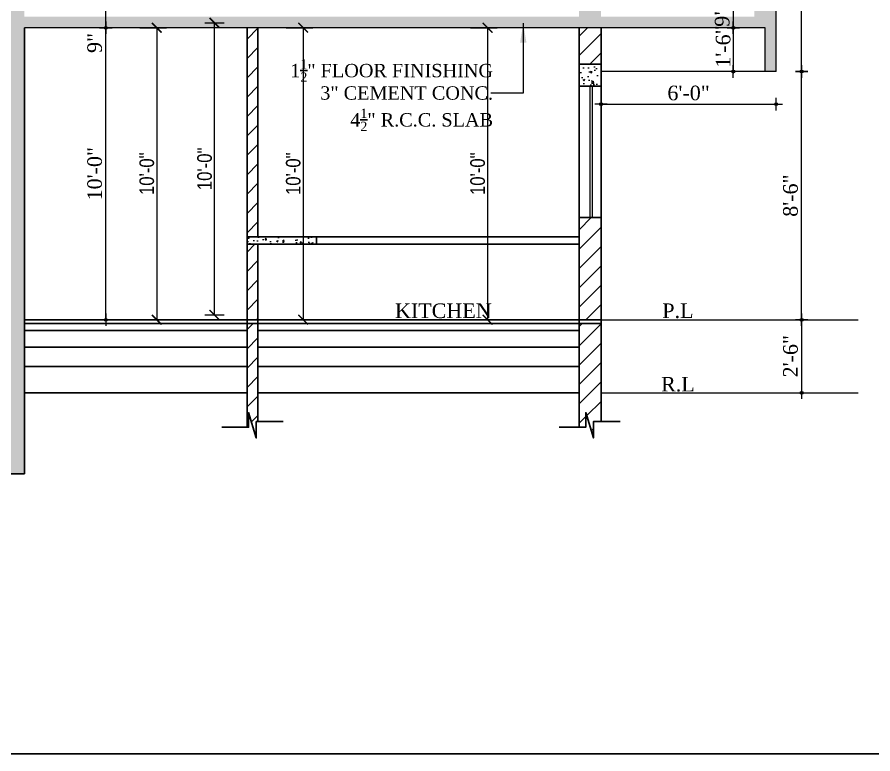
# Model space of a CAD drawing. Header units: feet. Extents: x 29269 to 32217, y -19918 to 20536.
# Drawn here: x 30837 to 31188.8, y -19918 to -19615.2 of the extents above; entities that cross this region are included whole.
import ezdxf
from ezdxf.enums import TextEntityAlignment as Align

# ---------------------------------------------------------------- set-up
doc = ezdxf.new("R2010")
doc.units = ezdxf.units.FT
doc.header["$MEASUREMENT"] = 0
doc.header["$PDMODE"] = 2
doc.layers.get('0').update_dxf_attribs({"lineweight": 30})
for name, color, linetype, plot in [('BLK_1_FLR_0_KITCHEN', 1, 'Continuous', False), ('BLK_1_FLR_0_REGULAR_ROOM_1', 1, 'Continuous', False), ('BLK_1_FLR_0_REGULAR_ROOM_2', 1, 'Continuous', False), ('BLK_1_FLR_0_WC_BATH_HT', 3, 'Continuous', False)]:
    doc.layers.add(name, color=color, linetype=linetype, plot=plot)
for name, color, linetype, lineweight in [('D.DIM.', 191, 'Continuous', 5), ('HAT', 8, 'Continuous', 25), ('TEXT', 150, 'Continuous', 30), ('WAII', 1, 'Continuous', 25), ('WALL', 10, 'Continuous', 30)]:
    doc.layers.add(name, color=color, linetype=linetype, lineweight=lineweight)
doc.layers.add('DIMENTION', color=150, linetype='Continuous')
doc.styles.add('G', font='times.ttf')
doc.styles.add('GURPREET', font='times.ttf')
doc.styles.add('HM', font='times.ttf')
doc.styles.get("Standard").update_dxf_attribs({"font": 'ARIALN.TTF'})
doc.dimstyles.new('CUPBOARDS', dxfattribs={"dimtxt": 7, "dimasz": 0.45, "dimexe": 0.18, "dimexo": 0.0625, "dimgap": 0.5, "dimtad": 1, "dimdec": 1, "dimzin": 3, "dimdsep": 46, "dimlunit": 4, "dimtxsty": 'G', "dimblk": 'Dim Tick', "dimcen": 0.5, "dimse1": 1, "dimse2": 1, "dimclrd": 3, "dimclrt": 2, "dimadec": 0, "dimazin": 0, "dimtfac": 1, "dimtdec": 1, "dimtix": 1, "dimtofl": 0, "dimtmove": 2, "dimatfit": 3, "dimfxl": 0.18, "dimtolj": 1, "dimtzin": 0, "dimlwd": 13, "dimarcsym": 0})
doc.dimstyles.new('GURPREET', dxfattribs={"dimtxt": 6, "dimasz": 0.4, "dimexe": 0.18, "dimexo": 0.0625, "dimgap": 1.5, "dimtad": 1, "dimdec": 1, "dimzin": 3, "dimdsep": 46, "dimlunit": 4, "dimtxsty": 'GURPREET', "dimblk": 'DIM TIK', "dimcen": 1, "dimse1": 1, "dimse2": 1, "dimclrd": 4, "dimclrt": 7, "dimadec": 0, "dimazin": 0, "dimtfac": 0.75, "dimtdec": 1, "dimtix": 1, "dimtmove": 2, "dimatfit": 3, "dimfxl": 0.18, "dimtolj": 1, "dimtzin": 0, "dimlwd": 25, "dimarcsym": 0})
doc.dimstyles.get("Standard").update_dxf_attribs({"dimtxt": 6, "dimasz": 4, "dimexe": 4, "dimexo": 4, "dimgap": 1, "dimtad": 1, "dimdec": 1, "dimzin": 3, "dimdsep": 46, "dimlunit": 4, "dimtxsty": 'Standard', "dimblk": 'ARCHTICK', "dimcen": 0.09, "dimadec": 0, "dimazin": 0, "dimtfac": 1.005, "dimtdec": 1, "dimtofl": 0, "dimtmove": 2, "dimatfit": 3, "dimfxl": 4, "dimfxlon": 1, "dimtolj": 1, "dimtzin": 0, "dimarcsym": 0})
pattern_1 = [(45, (-4015.833, -36919.582), (-3.97747564, 3.97747564), [])]

# ---------------------------------------------------------------- blocks, each defined once
blk = doc.blocks.new('Dim Tick')
blk.add_hatch(color=7).paths.add_polyline_path([(-1.011, 0, 1), (1.011, 0, 1)])
at = {"color": 7}
for p, q in [((0, 1.011), (0, 4.5)), ((-4.5, 0), (-1.011, 0)), ((1.011, 0), (4.5, 0)), ((0, -4.5), (0, -1.011))]:
    blk.add_line(p, q, dxfattribs=at)
blk.add_circle((0, 0), 1.011, dxfattribs=at)
blk = doc.blocks.new('DIM TIK')
blk.add_hatch(color=7).paths.add_polyline_path([(-1.45, 0, 1), (1.45, 0, 1)])
at = {"color": 7}
for p, q in [((0, 1.45), (0, 6.43)), ((1.45, 0), (6.43, 0)), ((-6.43, 0), (-1.45, 0)), ((0, -6.43), (0, -1.45))]:
    blk.add_line(p, q, dxfattribs=at)
blk.add_circle((0, 0), 1.45, dxfattribs=at)
blk = doc.blocks.new('*D42')
at = {"layer": 'D.DIM.', "color": 4, "linetype": 'Continuous', "lineweight": 25, "transparency": 16777216}
blk.add_line((31159.48, -19739.95), (31159.48, -19769.15), dxfattribs=at)
at = {"layer": 'Defpoints', "color": 0, "transparency": 16777216}
for p in [(31156.46, -19739.55), (31156.46, -19769.55), (31159.48, -19769.55)]:
    blk.add_point(p, dxfattribs=at)
at = {"layer": 'D.DIM.', "color": 4, "lineweight": 25, "transparency": 16777216, "xscale": 0.4, "yscale": 0.4, "zscale": 0.4}
for p, rotation in [((31159.48, -19739.55), 90), ((31159.48, -19769.55), 270)]:
    blk.add_blockref('DIM TIK', p, dxfattribs=dict(at, rotation=rotation))
at = {"layer": 'D.DIM.', "color": 7, "transparency": 16777216, "insert": (31154.93, -19754.55), "char_height": 6, "attachment_point": 5, "rotation": 90, "style": 'GURPREET'}
blk.add_mtext('\\A1;2\'-6"', dxfattribs=at)
blk = doc.blocks.new('*D43')
at = {"layer": 'D.DIM.', "color": 4, "linetype": 'Continuous', "lineweight": 25, "transparency": 16777216}
blk.add_line((31159.48, -19739.15), (31159.48, -19637.95), dxfattribs=at)
at = {"layer": 'Defpoints', "color": 0, "transparency": 16777216}
for p in [(31125.26, -19637.55), (31159.48, -19637.55), (31156.46, -19739.55)]:
    blk.add_point(p, dxfattribs=at)
at = {"layer": 'D.DIM.', "color": 4, "lineweight": 25, "transparency": 16777216, "xscale": 0.4, "yscale": 0.4, "zscale": 0.4}
for p, rotation in [((31159.48, -19637.55), 90), ((31159.48, -19739.55), 270)]:
    blk.add_blockref('DIM TIK', p, dxfattribs=dict(at, rotation=rotation))
at = {"layer": 'D.DIM.', "color": 7, "transparency": 16777216, "insert": (31154.93, -19688.55), "char_height": 6, "attachment_point": 5, "rotation": 90, "style": 'GURPREET'}
blk.add_mtext('\\A1;8\'-6"', dxfattribs=at)
blk = doc.blocks.new('*D44')
at = {"layer": 'D.DIM.', "color": 4, "linetype": 'Continuous', "lineweight": 25, "transparency": 16777216}
blk.add_line((31159.48, -19637.15), (31159.48, -19570.95), dxfattribs=at)
at = {"layer": 'Defpoints', "color": 0, "transparency": 16777216}
for p in [(31131.09, -19570.55), (31159.48, -19570.55), (31131.65, -19637.55)]:
    blk.add_point(p, dxfattribs=at)
at = {"layer": 'D.DIM.', "color": 4, "lineweight": 25, "transparency": 16777216, "xscale": 0.4, "yscale": 0.4, "zscale": 0.4}
for p, rotation in [((31159.48, -19570.55), 90), ((31159.48, -19637.55), 270)]:
    blk.add_blockref('DIM TIK', p, dxfattribs=dict(at, rotation=rotation))
at = {"layer": 'D.DIM.', "color": 7, "transparency": 16777216, "insert": (31154.92, -19604.05), "char_height": 6, "attachment_point": 5, "rotation": 90, "style": 'GURPREET'}
blk.add_mtext('\\A1;5\'-7"', dxfattribs=at)
blk = doc.blocks.new('*D224')
at = {"layer": 'D.DIM.', "color": 4, "linetype": 'Continuous', "lineweight": 25, "transparency": 16777216}
blk.add_line((31077.43, -19650.95), (31148.63, -19650.95), dxfattribs=at)
at = {"layer": 'Defpoints', "color": 0, "transparency": 16777216}
for p in [(31077.03, -19637.55), (31149.03, -19637.55), (31149.03, -19650.95)]:
    blk.add_point(p, dxfattribs=at)
at = {"layer": 'D.DIM.', "color": 4, "lineweight": 25, "transparency": 16777216, "xscale": 0.4, "yscale": 0.4, "zscale": 0.4, "rotation": 180}
blk.add_blockref('DIM TIK', (31077.03, -19650.95), dxfattribs=at)
at = {"layer": 'D.DIM.', "color": 4, "lineweight": 25, "transparency": 16777216, "xscale": 0.4, "yscale": 0.4, "zscale": 0.4}
blk.add_blockref('DIM TIK', (31149.03, -19650.95), dxfattribs=at)
at = {"layer": 'D.DIM.', "color": 7, "transparency": 16777216, "insert": (31113.03, -19646.4), "char_height": 6, "attachment_point": 5, "style": 'GURPREET'}
blk.add_mtext('\\A1;6\'-0"', dxfattribs=at)
blk = doc.blocks.new('*D225')
at = {"layer": 'D.DIM.', "color": 4, "linetype": 'Continuous', "lineweight": 25, "transparency": 16777216}
blk.add_line((30873.48, -19739.15), (30873.48, -19619.95), dxfattribs=at)
at = {"layer": 'Defpoints', "color": 0, "transparency": 16777216}
for p in [(30873.48, -19619.55), (30880.4, -19619.55), (30880.4, -19739.55)]:
    blk.add_point(p, dxfattribs=at)
at = {"layer": 'D.DIM.', "color": 4, "lineweight": 25, "transparency": 16777216, "xscale": 0.4, "yscale": 0.4, "zscale": 0.4}
for p, rotation in [((30873.48, -19619.55), 90), ((30873.48, -19739.55), 270)]:
    blk.add_blockref('DIM TIK', p, dxfattribs=dict(at, rotation=rotation))
at = {"layer": 'D.DIM.', "color": 7, "transparency": 16777216, "insert": (30868.93, -19679.55), "char_height": 6, "attachment_point": 5, "rotation": 90, "style": 'GURPREET'}
blk.add_mtext('\\A1;10\'-0"', dxfattribs=at)
blk = doc.blocks.new('*D226')
at = {"layer": 'D.DIM.', "color": 4, "linetype": 'Continuous', "lineweight": 25, "transparency": 16777216}
blk.add_line((30873.48, -19619.15), (30873.48, -19610.95), dxfattribs=at)
at = {"layer": 'Defpoints', "color": 0, "transparency": 16777216}
for p in [(30873.48, -19610.55), (30882.36, -19610.55), (30880.4, -19619.55)]:
    blk.add_point(p, dxfattribs=at)
at = {"layer": 'D.DIM.', "color": 4, "lineweight": 25, "transparency": 16777216, "xscale": 0.4, "yscale": 0.4, "zscale": 0.4}
for p, rotation in [((30873.48, -19610.55), 90), ((30873.48, -19619.55), 270)]:
    blk.add_blockref('DIM TIK', p, dxfattribs=dict(at, rotation=rotation))
at = {"layer": 'D.DIM.', "color": 7, "transparency": 16777216, "insert": (30868.92, -19625.81), "char_height": 6, "attachment_point": 5, "rotation": 90, "style": 'GURPREET'}
blk.add_mtext('\\A1;9"', dxfattribs=at)
blk = doc.blocks.new('*D150')
at = {"layer": 'D.DIM.', "color": 4, "linetype": 'Continuous', "lineweight": 25, "transparency": 16777216}
for p, q in [((31131.41, -19610.15), (31131.41, -19609.75)), ((31131.41, -19610.55), (31131.41, -19619.55)), ((31131.41, -19619.95), (31131.41, -19620.35))]:
    blk.add_line(p, q, dxfattribs=at)
at = {"layer": 'Defpoints', "color": 0, "transparency": 16777216}
for p in [(31134.97, -19610.55), (31131.41, -19619.55), (31144.53, -19619.55)]:
    blk.add_point(p, dxfattribs=at)
at = {"layer": 'D.DIM.', "color": 4, "lineweight": 25, "transparency": 16777216, "xscale": 0.4, "yscale": 0.4, "zscale": 0.4}
for p, rotation in [((31131.41, -19610.55), 270), ((31131.41, -19619.55), 90)]:
    blk.add_blockref('DIM TIK', p, dxfattribs=dict(at, rotation=rotation))
at = {"layer": 'D.DIM.', "color": 7, "transparency": 16777216, "insert": (31126.85, -19615.05), "char_height": 6, "attachment_point": 5, "rotation": 90, "style": 'GURPREET'}
blk.add_mtext('\\A1;9"', dxfattribs=at)
blk = doc.blocks.new('*D151')
at = {"layer": 'D.DIM.', "color": 4, "linetype": 'Continuous', "lineweight": 25, "transparency": 16777216}
for p, q in [((31131.41, -19619.15), (31131.41, -19618.75)), ((31131.41, -19619.55), (31131.41, -19637.55)), ((31131.41, -19637.95), (31131.41, -19638.35))]:
    blk.add_line(p, q, dxfattribs=at)
at = {"layer": 'Defpoints', "color": 0, "transparency": 16777216}
for p in [(31144.53, -19619.55), (31131.41, -19637.55), (31144.53, -19637.55)]:
    blk.add_point(p, dxfattribs=at)
at = {"layer": 'D.DIM.', "color": 4, "lineweight": 25, "transparency": 16777216, "xscale": 0.4, "yscale": 0.4, "zscale": 0.4}
for p, rotation in [((31131.41, -19619.55), 270), ((31131.41, -19637.55), 90)]:
    blk.add_blockref('DIM TIK', p, dxfattribs=dict(at, rotation=rotation))
at = {"layer": 'D.DIM.', "color": 7, "transparency": 16777216, "insert": (31127.24, -19627.3), "char_height": 6, "attachment_point": 5, "rotation": 90, "style": 'GURPREET'}
blk.add_mtext('\\A1;1\'-6"', dxfattribs=at)
blk = doc.blocks.new('_ArchTick')
at = {"color": 0, "linetype": 'ByBlock', "const_width": 0.15}
blk.add_lwpolyline([(-0.5, -0.5), (0.5, 0.5)], dxfattribs=at)
blk = doc.blocks.new('*D459')
at = {"layer": 'BLK_1_FLR_0_KITCHEN', "color": 0, "lineweight": -2, "transparency": 16777216}
for p, q in [((30947.62, -19619.55), (30958.62, -19619.55)), ((30954.62, -19619.55), (30954.62, -19739.55)), ((30947.62, -19739.55), (30958.62, -19739.55))]:
    blk.add_line(p, q, dxfattribs=at)
at = {"layer": 'Defpoints', "color": 0, "transparency": 16777216}
for p in [(30936.03, -19619.55), (30936.03, -19739.55), (30954.62, -19739.55)]:
    blk.add_point(p, dxfattribs=at)
at = {"layer": 'BLK_1_FLR_0_KITCHEN', "color": 0, "lineweight": -2, "transparency": 16777216, "xscale": 4, "yscale": 4, "zscale": 4}
for p, rotation in [((30954.62, -19619.55), 90), ((30954.62, -19739.55), 270)]:
    blk.add_blockref('_ArchTick', p, dxfattribs=dict(at, rotation=rotation))
at = {"layer": 'BLK_1_FLR_0_KITCHEN', "color": 0, "transparency": 16777216, "insert": (30950.55, -19679.55), "char_height": 6, "attachment_point": 5, "rotation": 90}
blk.add_mtext('\\A1;10\'-0"', dxfattribs=at)
blk = doc.blocks.new('*D463')
at = {"layer": 'BLK_1_FLR_0_REGULAR_ROOM_1', "color": 0, "lineweight": -2, "transparency": 16777216}
for p, q in [((30887.42, -19619.55), (30898.42, -19619.55)), ((30894.42, -19619.55), (30894.42, -19739.55)), ((30887.42, -19739.55), (30898.42, -19739.55))]:
    blk.add_line(p, q, dxfattribs=at)
at = {"layer": 'Defpoints', "color": 0, "transparency": 16777216}
for p in [(30875.84, -19619.55), (30875.84, -19739.55), (30894.42, -19739.55)]:
    blk.add_point(p, dxfattribs=at)
at = {"layer": 'BLK_1_FLR_0_REGULAR_ROOM_1', "color": 0, "lineweight": -2, "transparency": 16777216, "xscale": 4, "yscale": 4, "zscale": 4}
for p, rotation in [((30894.42, -19619.55), 90), ((30894.42, -19739.55), 270)]:
    blk.add_blockref('_ArchTick', p, dxfattribs=dict(at, rotation=rotation))
at = {"layer": 'BLK_1_FLR_0_REGULAR_ROOM_1', "color": 0, "transparency": 16777216, "insert": (30890.35, -19679.55), "char_height": 6, "attachment_point": 5, "rotation": 90}
blk.add_mtext('\\A1;10\'-0"', dxfattribs=at)
blk = doc.blocks.new('*D549')
at = {"layer": 'D.DIM.', "color": 4, "linetype": 'Continuous', "lineweight": 25, "transparency": 16777216}
blk.add_line((31159.48, -19739.95), (31159.48, -19769.15), dxfattribs=at)
at = {"layer": 'Defpoints', "color": 0, "transparency": 16777216}
for p in [(31156.46, -19739.55), (31156.46, -19769.55), (31159.48, -19769.55)]:
    blk.add_point(p, dxfattribs=at)
at = {"layer": 'D.DIM.', "color": 4, "lineweight": 25, "transparency": 16777216, "xscale": 0.4, "yscale": 0.4, "zscale": 0.4}
for p, rotation in [((31159.48, -19739.55), 90), ((31159.48, -19769.55), 270)]:
    blk.add_blockref('DIM TIK', p, dxfattribs=dict(at, rotation=rotation))
at = {"layer": 'D.DIM.', "color": 7, "transparency": 16777216, "insert": (31154.93, -19754.55), "char_height": 6, "attachment_point": 5, "rotation": 90, "style": 'GURPREET'}
blk.add_mtext('\\A1;2\'-6"', dxfattribs=at)
blk = doc.blocks.new('*D550')
at = {"layer": 'D.DIM.', "color": 4, "linetype": 'Continuous', "lineweight": 25, "transparency": 16777216}
blk.add_line((31159.48, -19739.15), (31159.48, -19637.95), dxfattribs=at)
at = {"layer": 'Defpoints', "color": 0, "transparency": 16777216}
for p in [(31125.26, -19637.55), (31159.48, -19637.55), (31156.46, -19739.55)]:
    blk.add_point(p, dxfattribs=at)
at = {"layer": 'D.DIM.', "color": 4, "lineweight": 25, "transparency": 16777216, "xscale": 0.4, "yscale": 0.4, "zscale": 0.4}
for p, rotation in [((31159.48, -19637.55), 90), ((31159.48, -19739.55), 270)]:
    blk.add_blockref('DIM TIK', p, dxfattribs=dict(at, rotation=rotation))
at = {"layer": 'D.DIM.', "color": 7, "transparency": 16777216, "insert": (31154.93, -19688.55), "char_height": 6, "attachment_point": 5, "rotation": 90, "style": 'GURPREET'}
blk.add_mtext('\\A1;8\'-6"', dxfattribs=at)
blk = doc.blocks.new('*D551')
at = {"layer": 'D.DIM.', "color": 4, "linetype": 'Continuous', "lineweight": 25, "transparency": 16777216}
blk.add_line((31159.48, -19637.15), (31159.48, -19570.95), dxfattribs=at)
at = {"layer": 'Defpoints', "color": 0, "transparency": 16777216}
for p in [(31131.09, -19570.55), (31159.48, -19570.55), (31131.65, -19637.55)]:
    blk.add_point(p, dxfattribs=at)
at = {"layer": 'D.DIM.', "color": 4, "lineweight": 25, "transparency": 16777216, "xscale": 0.4, "yscale": 0.4, "zscale": 0.4}
for p, rotation in [((31159.48, -19570.55), 90), ((31159.48, -19637.55), 270)]:
    blk.add_blockref('DIM TIK', p, dxfattribs=dict(at, rotation=rotation))
at = {"layer": 'D.DIM.', "color": 7, "transparency": 16777216, "insert": (31154.92, -19604.05), "char_height": 6, "attachment_point": 5, "rotation": 90, "style": 'GURPREET'}
blk.add_mtext('\\A1;5\'-7"', dxfattribs=at)
blk = doc.blocks.new('*D556')
at = {"layer": 'D.DIM.', "color": 4, "linetype": 'Continuous', "lineweight": 25, "transparency": 16777216}
blk.add_line((31077.43, -19650.95), (31148.63, -19650.95), dxfattribs=at)
at = {"layer": 'Defpoints', "color": 0, "transparency": 16777216}
for p in [(31077.03, -19637.55), (31149.03, -19637.55), (31149.03, -19650.95)]:
    blk.add_point(p, dxfattribs=at)
at = {"layer": 'D.DIM.', "color": 4, "lineweight": 25, "transparency": 16777216, "xscale": 0.4, "yscale": 0.4, "zscale": 0.4, "rotation": 180}
blk.add_blockref('DIM TIK', (31077.03, -19650.95), dxfattribs=at)
at = {"layer": 'D.DIM.', "color": 4, "lineweight": 25, "transparency": 16777216, "xscale": 0.4, "yscale": 0.4, "zscale": 0.4}
blk.add_blockref('DIM TIK', (31149.03, -19650.95), dxfattribs=at)
at = {"layer": 'D.DIM.', "color": 7, "transparency": 16777216, "insert": (31113.03, -19646.4), "char_height": 6, "attachment_point": 5, "style": 'GURPREET'}
blk.add_mtext('\\A1;6\'-0"', dxfattribs=at)
blk = doc.blocks.new('*D559')
at = {"layer": 'D.DIM.', "color": 4, "linetype": 'Continuous', "lineweight": 25, "transparency": 16777216}
blk.add_line((30873.48, -19739.15), (30873.48, -19619.95), dxfattribs=at)
at = {"layer": 'Defpoints', "color": 0, "transparency": 16777216}
for p in [(30873.48, -19619.55), (30880.4, -19619.55), (30880.4, -19739.55)]:
    blk.add_point(p, dxfattribs=at)
at = {"layer": 'D.DIM.', "color": 4, "lineweight": 25, "transparency": 16777216, "xscale": 0.4, "yscale": 0.4, "zscale": 0.4}
for p, rotation in [((30873.48, -19619.55), 90), ((30873.48, -19739.55), 270)]:
    blk.add_blockref('DIM TIK', p, dxfattribs=dict(at, rotation=rotation))
at = {"layer": 'D.DIM.', "color": 7, "transparency": 16777216, "insert": (30868.93, -19679.55), "char_height": 6, "attachment_point": 5, "rotation": 90, "style": 'GURPREET'}
blk.add_mtext('\\A1;10\'-0"', dxfattribs=at)
blk = doc.blocks.new('*D560')
at = {"layer": 'D.DIM.', "color": 4, "linetype": 'Continuous', "lineweight": 25, "transparency": 16777216}
blk.add_line((30873.48, -19619.15), (30873.48, -19610.95), dxfattribs=at)
at = {"layer": 'Defpoints', "color": 0, "transparency": 16777216}
for p in [(30873.48, -19610.55), (30882.36, -19610.55), (30880.4, -19619.55)]:
    blk.add_point(p, dxfattribs=at)
at = {"layer": 'D.DIM.', "color": 4, "lineweight": 25, "transparency": 16777216, "xscale": 0.4, "yscale": 0.4, "zscale": 0.4}
for p, rotation in [((30873.48, -19610.55), 90), ((30873.48, -19619.55), 270)]:
    blk.add_blockref('DIM TIK', p, dxfattribs=dict(at, rotation=rotation))
at = {"layer": 'D.DIM.', "color": 7, "transparency": 16777216, "insert": (30868.92, -19625.81), "char_height": 6, "attachment_point": 5, "rotation": 90, "style": 'GURPREET'}
blk.add_mtext('\\A1;9"', dxfattribs=at)
blk = doc.blocks.new('*D829')
at = {"layer": 'D.DIM.', "color": 4, "linetype": 'Continuous', "lineweight": 25, "transparency": 16777216}
for p, q in [((31131.41, -19610.15), (31131.41, -19609.75)), ((31131.41, -19610.55), (31131.41, -19619.55)), ((31131.41, -19619.95), (31131.41, -19620.35))]:
    blk.add_line(p, q, dxfattribs=at)
at = {"layer": 'Defpoints', "color": 0, "transparency": 16777216}
for p in [(31134.97, -19610.55), (31131.41, -19619.55), (31144.53, -19619.55)]:
    blk.add_point(p, dxfattribs=at)
at = {"layer": 'D.DIM.', "color": 4, "lineweight": 25, "transparency": 16777216, "xscale": 0.4, "yscale": 0.4, "zscale": 0.4}
for p, rotation in [((31131.41, -19610.55), 270), ((31131.41, -19619.55), 90)]:
    blk.add_blockref('DIM TIK', p, dxfattribs=dict(at, rotation=rotation))
at = {"layer": 'D.DIM.', "color": 7, "transparency": 16777216, "insert": (31126.85, -19615.05), "char_height": 6, "attachment_point": 5, "rotation": 90, "style": 'GURPREET'}
blk.add_mtext('\\A1;9"', dxfattribs=at)
blk = doc.blocks.new('*D830')
at = {"layer": 'D.DIM.', "color": 4, "linetype": 'Continuous', "lineweight": 25, "transparency": 16777216}
for p, q in [((31131.41, -19619.15), (31131.41, -19618.75)), ((31131.41, -19619.55), (31131.41, -19637.55)), ((31131.41, -19637.95), (31131.41, -19638.35))]:
    blk.add_line(p, q, dxfattribs=at)
at = {"layer": 'Defpoints', "color": 0, "transparency": 16777216}
for p in [(31144.53, -19619.55), (31131.41, -19637.55), (31144.53, -19637.55)]:
    blk.add_point(p, dxfattribs=at)
at = {"layer": 'D.DIM.', "color": 4, "lineweight": 25, "transparency": 16777216, "xscale": 0.4, "yscale": 0.4, "zscale": 0.4}
for p, rotation in [((31131.41, -19619.55), 270), ((31131.41, -19637.55), 90)]:
    blk.add_blockref('DIM TIK', p, dxfattribs=dict(at, rotation=rotation))
at = {"layer": 'D.DIM.', "color": 7, "transparency": 16777216, "insert": (31127.24, -19627.3), "char_height": 6, "attachment_point": 5, "rotation": 90, "style": 'GURPREET'}
blk.add_mtext('\\A1;1\'-6"', dxfattribs=at)
blk = doc.blocks.new('*D849')
at = {"layer": 'BLK_1_FLR_0_WC_BATH_HT', "color": 0, "lineweight": -2, "transparency": 16777216}
for p, q in [((30914.16, -19617.55), (30922.16, -19617.55)), ((30918.16, -19737.55), (30918.16, -19617.55)), ((30914.16, -19737.55), (30922.16, -19737.55))]:
    blk.add_line(p, q, dxfattribs=at)
at = {"layer": 'Defpoints', "color": 0, "transparency": 16777216}
for p in [(30903.15, -19617.55), (30918.16, -19617.55), (30909.22, -19737.55)]:
    blk.add_point(p, dxfattribs=at)
at = {"layer": 'BLK_1_FLR_0_WC_BATH_HT', "color": 0, "lineweight": -2, "transparency": 16777216, "xscale": 4, "yscale": 4, "zscale": 4}
for p, rotation in [((30918.16, -19617.55), 90), ((30918.16, -19737.55), 270)]:
    blk.add_blockref('_ArchTick', p, dxfattribs=dict(at, rotation=rotation))
at = {"layer": 'BLK_1_FLR_0_WC_BATH_HT', "color": 0, "transparency": 16777216, "insert": (30914.1, -19677.55), "char_height": 6, "attachment_point": 5, "rotation": 90}
blk.add_mtext('\\A1;10\'-0"', dxfattribs=at)
blk = doc.blocks.new('*D850')
at = {"layer": 'BLK_1_FLR_0_REGULAR_ROOM_2', "color": 0, "lineweight": -2, "transparency": 16777216}
for p, q in [((31023.41, -19619.55), (31034.41, -19619.55)), ((31030.41, -19619.55), (31030.41, -19739.55)), ((31023.41, -19739.55), (31034.41, -19739.55))]:
    blk.add_line(p, q, dxfattribs=at)
at = {"layer": 'Defpoints', "color": 0, "transparency": 16777216}
for p in [(31011.83, -19619.55), (31011.83, -19739.55), (31030.41, -19739.55)]:
    blk.add_point(p, dxfattribs=at)
at = {"layer": 'BLK_1_FLR_0_REGULAR_ROOM_2', "color": 0, "lineweight": -2, "transparency": 16777216, "xscale": 4, "yscale": 4, "zscale": 4}
for p, rotation in [((31030.41, -19619.55), 90), ((31030.41, -19739.55), 270)]:
    blk.add_blockref('_ArchTick', p, dxfattribs=dict(at, rotation=rotation))
at = {"layer": 'BLK_1_FLR_0_REGULAR_ROOM_2', "color": 0, "transparency": 16777216, "insert": (31026.34, -19679.55), "char_height": 6, "attachment_point": 5, "rotation": 90}
blk.add_mtext('\\A1;10\'-0"', dxfattribs=at)

msp = doc.modelspace()

# ---------------------------------------------------------------- hatches: boundary and pattern name
at = {"layer": 'HAT'}
h = msp.add_hatch(dxfattribs=at)
h.set_pattern_fill('AR-CONC', color=256)
h.set_pattern_definition([(50, (-4015.833, -36919.582), (7.1726018, -0.62752135), [0.75, -8.25]), (355, (-4015.833, -36919.582), (-1.3875133, 7.5219213), [0.6, -6.6]), (100.451444, (-4015.235, -36919.6344), (5.7850885, 6.8943999), [0.6374019, -7.0114211]), (46.1842, (-4015.833, -36917.582), (10.6724133, -1.6551928), [1.125, -12.375]), (96.635635, (-4014.944, -36917.72), (9.3466195, 9.741186), [0.9561034, -10.5171376]), (351.184164, (-4015.833, -36917.582), (9.3466195, 9.741186), [0.9, -9.9]), (21, (-4014.833, -36918.082), (5.9690705, -4.0261889), [0.75, -8.25]), (326, (-4014.833, -36918.082), (2.4331533, 7.2515005), [0.6, -6.6]), (71.451445, (-4014.3355, -36918.4176), (8.4022238, 3.2253115), [0.6374019, -7.0114211]), (37.5, (-4015.833, -36919.582), (0.12159855, 3.32893854), [0, -6.52, 0, -6.7, 0, -6.625]), (7.5, (-4015.833, -36919.582), (2.63069537, 3.94411712), [0, -3.82, 0, -6.37, 0, -2.525]), (327.5, (-4018.063, -36919.582), (5.33822436, -0.22554872), [0, -2.5, 0, -7.8, 0, -10.35]), (317.5, (-4019.063, -36919.582), (5.8318617, 1.0010498), [0, -3.25, 0, -5.18, 0, -7.35])])
h.paths.add_polyline_path([(30840.03, -19349.55), (30834.03, -19349.55), (30834.03, -19793.88), (30774.03, -19793.88), (30774.03, -19739.55), (30768.03, -19739.55), (30768.03, -19802.88), (30840.03, -19802.88), (30840.03, -19619.55), (31144.53, -19619.55), (31144.53, -19637.55), (31149.03, -19637.55), (31149.03, -19562.55), (31144.53, -19562.55), (31144.53, -19610.55), (31140.03, -19610.55), (31140.03, -19615.05), (31077.03, -19615.05), (31077.03, -19610.55), (31068.03, -19610.55), (31068.03, -19615.05), (30840.03, -19615.05), (30840.03, -19490.55), (31144.53, -19490.55), (31144.53, -19508.55), (31149.03, -19508.55), (31149.03, -19433.55), (31144.53, -19433.55), (31144.53, -19481.55), (31140.03, -19481.55), (31140.03, -19486.05), (31077.03, -19486.05), (31077.03, -19481.55), (31068.03, -19481.55), (31068.03, -19486.05), (30840.03, -19486.05)])
h = msp.add_hatch(dxfattribs=at)
h.set_pattern_fill('ANSI31', color=256, scale=45)
h.set_pattern_definition(pattern_1)
h.paths.add_polyline_path([(30936.03, -19619.55), (30931.53, -19619.55), (30931.53, -19705.55), (30936.03, -19705.55)])
h = msp.add_hatch(dxfattribs=at)
h.set_pattern_fill('ANSI31', color=256, scale=45)
h.set_pattern_definition(pattern_1)
h.paths.add_polyline_path([(31077.03, -19619.55), (31068.03, -19619.55), (31068.03, -19634.55), (31077.03, -19634.55)])
h = msp.add_hatch(dxfattribs=at)
h.set_pattern_fill('AR-CONC', color=256)
h.set_pattern_definition([(50, (-4015.833, -36919.582), (7.1726018, -0.62752135), [0.75, -8.25]), (355, (-4015.833, -36919.582), (-1.3875133, 7.5219213), [0.6, -6.6]), (100.4514, (-4015.235, -36919.6344), (5.7850938, 6.8943954), [0.6374019, -7.0114211]), (46.1842, (-4015.833, -36917.582), (10.6724105, -1.6551901), [1.125, -12.375]), (96.6356, (-4014.944, -36917.72), (9.346627, 9.7411787), [0.956103, -10.51713]), (351.1842, (-4015.833, -36917.582), (9.3466195, 9.741186), [0.9, -9.9]), (21, (-4014.833, -36918.082), (5.9690705, -4.0261889), [0.75, -8.25]), (326, (-4014.833, -36918.082), (2.4331533, 7.2515005), [0.6, -6.6]), (71.4514, (-4014.3355, -36918.4176), (8.4022263, 3.225305), [0.6374019, -7.0114211]), (37.5, (-4015.833, -36919.582), (0.12159855, 3.32893854), [0, -6.52, 0, -6.7, 0, -6.625]), (7.5, (-4015.833, -36919.582), (2.63069537, 3.94411712), [0, -3.82, 0, -6.37, 0, -2.525]), (327.5, (-4018.063, -36919.582), (5.33822436, -0.22554872), [0, -2.5, 0, -7.8, 0, -10.35]), (317.5, (-4019.063, -36919.582), (5.8318617, 1.0010498), [0, -3.25, 0, -5.18, 0, -7.35])])
h.paths.add_polyline_path([(31077.03, -19634.55), (31068.03, -19634.55), (31068.03, -19643.55), (31077.03, -19643.55)])
h = msp.add_hatch(dxfattribs=at)
h.set_pattern_fill('ANSI31', color=256, scale=45)
h.set_pattern_definition(pattern_1)
h.paths.add_polyline_path([(31077.03, -19697.55), (31068.03, -19697.55), (31068.03, -19739.55), (31077.03, -19739.55)])
h = msp.add_hatch(dxfattribs=at)
h.set_pattern_fill('AR-CONC', color=256)
h.set_pattern_definition([(50, (-4015.833, -37177.582), (7.1726018, -0.62752135), [0.75, -8.25]), (355, (-4015.833, -37177.582), (-1.3875133, 7.5219213), [0.6, -6.6]), (100.451444, (-4015.235, -37177.6344), (5.7850885, 6.8943999), [0.6374019, -7.0114211]), (46.1842, (-4015.833, -37175.582), (10.6724133, -1.6551928), [1.125, -12.375]), (96.635635, (-4014.944, -37175.72), (9.3466195, 9.741186), [0.9561034, -10.5171376]), (351.184164, (-4015.833, -37175.582), (9.3466195, 9.741186), [0.9, -9.9]), (21, (-4014.833, -37176.082), (5.9690705, -4.0261889), [0.75, -8.25]), (326, (-4014.833, -37176.082), (2.4331533, 7.2515005), [0.6, -6.6]), (71.451445, (-4014.3355, -37176.4176), (8.4022238, 3.2253115), [0.6374019, -7.0114211]), (37.5, (-4015.833, -37177.582), (0.12159855, 3.32893854), [0, -6.52, 0, -6.7, 0, -6.625]), (7.5, (-4015.833, -37177.582), (2.63069537, 3.94411712), [0, -3.82, 0, -6.37, 0, -2.525]), (327.5, (-4018.063, -37177.582), (5.33822436, -0.22554872), [0, -2.5, 0, -7.8, 0, -10.35]), (317.5, (-4019.063, -37177.582), (5.8318617, 1.0010498), [0, -3.25, 0, -5.18, 0, -7.35])])
h.paths.add_polyline_path([(30960.03, -19705.55), (30931.53, -19705.55), (30931.53, -19708.55), (30960.03, -19708.55)])
h = msp.add_hatch(dxfattribs=at)
h.set_pattern_fill('ANSI31', color=256, scale=45)
h.set_pattern_definition(pattern_1)
h.paths.add_polyline_path([(30936.03, -19708.55), (30931.53, -19708.55), (30931.53, -19739.55), (30936.03, -19739.55)])
h = msp.add_hatch(dxfattribs=at)
h.set_pattern_fill('ANSI31', color=256, scale=45)
h.set_pattern_definition(pattern_1)
h.paths.add_polyline_path([(30936.03, -19741.05), (30931.53, -19741.05), (30931.53, -19783.76), (30932.2, -19783.76), (30932.2, -19777.71), (30935.31, -19788.1), (30935.31, -19781.43), (30936.03, -19781.43)])
h = msp.add_hatch(dxfattribs=at)
h.set_pattern_fill('ANSI31', color=256, scale=45)
h.set_pattern_definition(pattern_1)
h.paths.add_polyline_path([(31077.03, -19741.05), (31068.03, -19741.05), (31068.03, -19783.76), (31070.79, -19783.76), (31070.79, -19777.71), (31073.89, -19788.1), (31073.89, -19781.43), (31077.03, -19781.43)])

# ---------------------------------------------------------------- linework, layer by layer
at = {"layer": 'WAII'}
for p, q in [((31149.03, -19637.55), (31149.03, -19570.55)), ((31144.53, -19619.55), (30840.03, -19619.55)), ((31144.53, -19637.55), (31144.53, -19619.55)), ((31144.53, -19637.55), (31077.03, -19637.55)), ((31149.03, -19637.55), (31144.53, -19637.55)), ((31072.53, -19697.55), (31072.53, -19643.55)), ((31073.53, -19697.55), (31073.53, -19643.55)), ((31077.03, -19739.55), (31182.7, -19739.55)), ((31077.03, -19769.55), (31182.7, -19769.55))]:
    msp.add_line(p, q, dxfattribs=at)
at = {"layer": 'WALL'}
for p, q in [((30840.03, -19619.55), (30840.03, -19802.88)), ((30931.53, -19619.55), (30931.53, -19783.76)), ((30936.03, -19619.55), (30936.03, -19705.55)), ((31068.03, -19783.76), (31068.03, -19619.55)), ((31077.03, -19781.43), (31077.03, -19619.55)), ((31077.03, -19634.55), (31068.03, -19634.55)), ((31077.03, -19643.55), (31068.03, -19643.55)), ((31077.03, -19697.55), (31068.03, -19697.55)), ((31068.03, -19705.55), (30931.53, -19705.55)), ((30960.03, -19705.55), (30960.03, -19708.55)), ((31068.03, -19708.55), (30931.53, -19708.55)), ((30936.03, -19708.55), (30936.03, -19781.43)), ((31077.03, -19739.55), (30840.03, -19739.55)), ((31077.03, -19741.05), (30840.03, -19741.05)), ((30931.53, -19744.04), (30840.03, -19744.04)), ((31068.03, -19744.04), (30936.03, -19744.04)), ((30931.53, -19750.78), (30840.03, -19750.78)), ((31068.03, -19750.78), (30936.03, -19750.78)), ((30931.53, -19758.76), (30840.03, -19758.76)), ((31068.03, -19758.76), (30936.03, -19758.76)), ((30931.53, -19769.55), (30840.03, -19769.55)), ((31068.03, -19769.55), (30936.03, -19769.55)), ((30840.03, -19802.88), (30768.03, -19802.88))]:
    msp.add_line(p, q, dxfattribs=at)
msp.add_lwpolyline([(29623.74, -18780.35), (31444.88, -18780.35), (31444.88, -19917.96), (29623.74, -19917.96)], close=True, dxfattribs=at)
for points in [[(30921.19, -19783.76), (30932.2, -19783.76), (30932.2, -19777.71), (30935.31, -19788.1), (30935.31, -19781.43), (30946.32, -19781.43)], [(31059.78, -19783.76), (31070.79, -19783.76), (31070.79, -19777.71), (31073.89, -19788.1), (31073.89, -19781.43), (31084.91, -19781.43)]]:
    msp.add_lwpolyline(points, dxfattribs=at)

# ---------------------------------------------------------------- texts
at = {"layer": 'TEXT', "style": 'GURPREET'}
for s, p in [('P.L', (31108.64, -19738.84)), ('R.L', (31108.64, -19769.04))]:
    msp.add_text(s, height=6, rotation=0, dxfattribs=at).set_placement(p, align=Align.CENTER)
at = {"layer": 'TEXT', "color": 7, "ltscale": 0.15, "insert": (31032.66, -19632.54), "char_height": 5.5, "width": 105.0881, "attachment_point": 3, "style": 'HM'}
msp.add_mtext('\\A1;{\\fTimes New Roman|b0|i0|c0|p18;\\C256;1\\H0.7x;\\S1/2;\\H1.429x;" FLOOR FINISHING\\P3" CEMENT CONC.\\P4\\H0.7x;\\S1/2;\\H1.429x;" R.C.C. SLAB}', dxfattribs=at)
at = {"layer": 'TEXT', "insert": (31032.1, -19732.86), "char_height": 6, "width": 54.0478, "attachment_point": 3, "style": 'GURPREET'}
msp.add_mtext('KITCHEN', dxfattribs=at)

# ---------------------------------------------------------------- dimensions: what is measured, and where the dimension line sits
at = {"layer": 'BLK_1_FLR_0_KITCHEN', "color": 1}
dim = msp.add_linear_dim(base=(30954.62, -19739.55), p1=(30936.03, -19619.55), p2=(30936.03, -19739.55), angle=90, dimstyle='Standard', override={"dimfxl": 7}, dxfattribs=at)
dim.commit()
dim.dimension.update_dxf_attribs({"geometry": '*D459', "text_midpoint": (30950.55, -19679.55)})
at = {"layer": 'BLK_1_FLR_0_REGULAR_ROOM_1', "color": 1}
dim = msp.add_linear_dim(base=(30894.42, -19739.55), p1=(30875.84, -19619.55), p2=(30875.84, -19739.55), angle=90, dimstyle='Standard', override={"dimfxl": 7}, dxfattribs=at)
dim.commit()
dim.dimension.update_dxf_attribs({"geometry": '*D463', "text_midpoint": (30890.35, -19679.55)})
at = {"layer": 'BLK_1_FLR_0_REGULAR_ROOM_2', "color": 1}
dim = msp.add_linear_dim(base=(31030.41, -19739.55), p1=(31011.83, -19619.55), p2=(31011.83, -19739.55), angle=90, dimstyle='Standard', override={"dimfxl": 7}, dxfattribs=at)
dim.commit()
dim.dimension.update_dxf_attribs({"geometry": '*D850', "text_midpoint": (31026.34, -19679.55)})
at = {"layer": 'BLK_1_FLR_0_WC_BATH_HT'}
dim = msp.add_linear_dim(base=(30918.16, -19617.55), p1=(30909.22, -19737.55), p2=(30903.15, -19617.55), angle=90, dimstyle='Standard', dxfattribs=at)
dim.commit()
dim.dimension.update_dxf_attribs({"geometry": '*D849', "text_midpoint": (30914.1, -19677.55)})
at = {"layer": 'D.DIM.'}
for base, p1, p2, picture, middle in [((31159.48, -19570.55), (31131.65, -19637.55), (31131.09, -19570.55), '*D44', (31154.92, -19604.05)), ((31159.48, -19570.55), (31131.65, -19637.55), (31131.09, -19570.55), '*D551', (31154.92, -19604.05)), ((31131.41, -19619.55), (31134.97, -19610.55), (31144.53, -19619.55), '*D150', (31126.85, -19615.05)), ((31131.41, -19619.55), (31134.97, -19610.55), (31144.53, -19619.55), '*D829', (31126.85, -19615.05)), ((30873.48, -19619.55), (30880.4, -19739.55), (30880.4, -19619.55), '*D225', (30868.93, -19679.55)), ((30873.48, -19619.55), (30880.4, -19739.55), (30880.4, -19619.55), '*D559', (30868.93, -19679.55)), ((31159.48, -19637.55), (31156.46, -19739.55), (31125.26, -19637.55), '*D43', (31154.93, -19688.55)), ((31159.48, -19637.55), (31156.46, -19739.55), (31125.26, -19637.55), '*D550', (31154.93, -19688.55)), ((31159.48, -19769.55), (31156.46, -19739.55), (31156.46, -19769.55), '*D42', (31154.93, -19754.55)), ((31159.48, -19769.55), (31156.46, -19739.55), (31156.46, -19769.55), '*D549', (31154.93, -19754.55))]:
    dim = msp.add_linear_dim(base=base, p1=p1, p2=p2, angle=90, dimstyle='GURPREET', dxfattribs=at)
    dim.commit()
    dim.dimension.update_dxf_attribs({"geometry": picture, "text_midpoint": middle})
for base, p1, p2, picture, middle in [((30873.48, -19610.55), (30880.4, -19619.55), (30882.36, -19610.55), '*D226', (30868.92, -19625.81)), ((30873.48, -19610.55), (30880.4, -19619.55), (30882.36, -19610.55), '*D560', (30868.92, -19625.81)), ((31131.41, -19637.55), (31144.53, -19619.55), (31144.53, -19637.55), '*D151', (31127.24, -19627.3)), ((31131.41, -19637.55), (31144.53, -19619.55), (31144.53, -19637.55), '*D830', (31127.24, -19627.3))]:
    dim = msp.add_linear_dim(base=base, p1=p1, p2=p2, angle=90, dimstyle='GURPREET', dxfattribs=at)
    dim.commit()
    dim.dimension.update_dxf_attribs({"geometry": picture, "text_midpoint": middle, "dimtype": 160})
for picture in ['*D224', '*D556']:
    dim = msp.add_linear_dim(base=(31149.03, -19650.95), p1=(31077.03, -19637.55), p2=(31149.03, -19637.55), dimstyle='GURPREET', dxfattribs=at)
    dim.commit()
    dim.dimension.update_dxf_attribs({"geometry": picture, "text_midpoint": (31113.03, -19646.4)})

# ---------------------------------------------------------------- leaders
at = {"layer": 'DIMENTION', "ltscale": 0.525}
msp.add_leader([(31045.07, -19617.74), (31045.07, -19646.5), (31031.79, -19646.5)], dimstyle='CUPBOARDS', override={"dimasz": 8, "dimgap": 0.5, "dimtad": 0}, dxfattribs=at)

doc.saveas('drawing.dxf')
